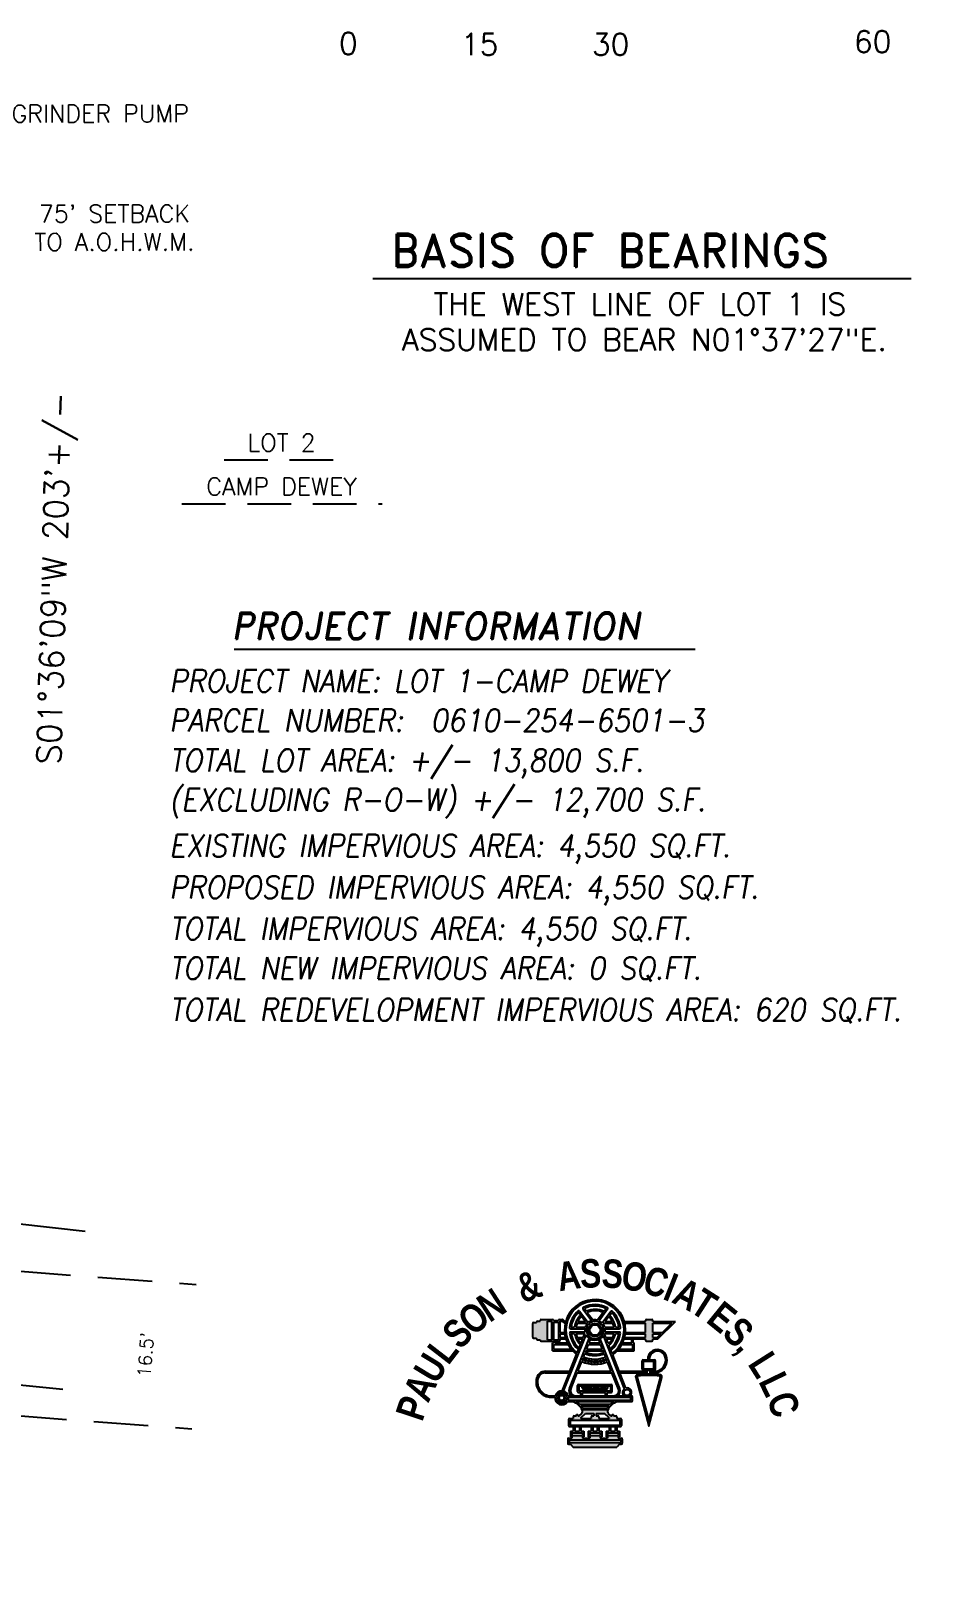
# Model space of a CAD drawing. Extents: x 855789 to 943791, y 436843 to 437263.
# Drawn here: x 855909.3 to 856013.5, y 436943.3 to 437119.6 of the extents above; entities that cross this region are included whole.
import ezdxf
from ezdxf.enums import TextEntityAlignment as Align

# ---------------------------------------------------------------- set-up
doc = ezdxf.new("R2010")
doc.units = 0
doc.header["$MEASUREMENT"] = 0
doc.linetypes.add('DASHED', pattern=[0.75, 0.5, -0.25])
doc.linetypes.add('DASHED2', pattern=[0.375, 0.25, -0.125])
doc.layers.get('0').update_dxf_attribs({"linetype": 'CONTINUOUS'})
for name, color, linetype in [('AJOINERS', 3, 'DASHED2'), ('ANNOTATION', 6, 'CONTINUOUS'), ('boundry', 6, 'CONTINUOUS'), ('EOP', 7, 'CONTINUOUS'), ('Logo', 7, 'CONTINUOUS'), ('SHEET', 3, 'CONTINUOUS'), ('TEXT', 7, 'CONTINUOUS'), ('TITLES', 3, 'CONTINUOUS')]:
    doc.layers.add(name, color=color, linetype=linetype)
doc.styles.add('Arial Bold Narrow', font='arialbd.ttf', dxfattribs={"width": 0.8, "height": 10})
doc.styles.add('ROMAN S', font='romans.shx', dxfattribs={"height": 1.5})
doc.styles.add('ROMAND', font='romand', dxfattribs={"oblique": 10, "height": 8})
doc.styles.add('ROMANS', font='ROMANS.shx', dxfattribs={"height": 2})

# ---------------------------------------------------------------- blocks, each defined once
blk = doc.blocks.new('logo2')
at = {"layer": 'Logo'}
h = blk.add_hatch(color=256, dxfattribs=at)
h.paths.add_polyline_path([(-8.17, -10.49, -2.979543), (7.87, -10.71), (7.26, -9.18, -0.014935), (6.7, -9.59), (13.55, -26.87, 0.474667), (13.27, -30.08), (16.17, -30.08, 0.777145), (14.17, -26.59), (11.36, -19.51), (11.09, -18.83), (8.12, -11.36, 0.051137), (10.26, -9.48, 2.591841), (-8.43, -11.14), (-11.48, -18.83), (-11.75, -19.51), (-15.08, -27.9), (-14.4, -28.01), (-7, -9.37, -0.015074), (-7.55, -8.93)])
h.paths.add_polyline_path([(16.13, -28.59, -1), (13.32, -28.59, -1)], flags=16)
h = blk.add_hatch(color=256, dxfattribs=at)
h.paths.add_polyline_path([(-1.58, 4.36, 0.098482), (-3.13, 3.42), (-7.07, 8.71, 0.438438), (-7.73, 8.78, 0.190242), (-11.64, 1.14, 0.442997), (-11.2, 0.64), (-3.91, 0.64, -0.31355), (-0.76, 3.89, -0.422878), (3.91, 0.64), (11.2, 0.64, 0.442997), (11.64, 1.14, 0.184191), (7.93, 8.6, 0.446524), (7.26, 8.54), (3.34, 3.22, 0.098072), (1.86, 4.25), (5.8, 9.58, 0.453296), (5.65, 10.24, 0.251379), (-5.41, 10.37, 0.461522), (-5.56, 9.71)])
h.paths.add_polyline_path([(-0.89, 4.55), (-3.52, 8.09, -0.216311), (3.77, 7.97), (1.19, 4.48, 0.11363)], flags=16)
h.paths.add_polyline_path([(-3.6, 2.92, 0.098578), (-4.44, 1.32), (-8.72, 1.32, -0.055198), (-8.22, 3.19), (-3.8, 3.19)], flags=16)
h.paths.add_polyline_path([(-4.31, 3.87), (-7.92, 3.87, -0.086905), (-6.14, 6.33)], flags=16)
h.paths.add_polyline_path([(-3.93, 8.64), (-4.86, 9.89, -0.23884), (5.1, 9.77), (4.18, 8.52, 0.224311)], flags=16)
h.paths.add_polyline_path([(3.78, 2.68), (4.16, 3.19), (8.22, 3.19, -0.055198), (8.72, 1.32), (4.44, 1.32, 0.082339)], flags=16)
h.paths.add_polyline_path([(-6.54, 6.88, 0.169329), (-9.4, 1.32), (-10.95, 1.32, -0.178686), (-7.46, 8.11)], flags=16)
h.paths.add_polyline_path([(4.66, 3.87), (6.33, 6.14, -0.079086), (7.92, 3.87)], flags=16)
h.paths.add_polyline_path([(6.74, 6.69), (7.66, 7.93, -0.172501), (10.95, 1.32), (9.4, 1.32, 0.161997)], flags=16)
h = blk.add_hatch(color=256, dxfattribs=at)
h.paths.add_polyline_path([(-25.06, -4.41), (-25.06, -4.64, 0.414214), (-24.61, -5.09), (-18.95, -5.09), (-18.95, -5.9), (-19.53, -5.9), (-19.53, -9.48), (-10.26, -9.48, -0.015985), (-10.85, -8.8), (-18.85, -8.8), (-18.85, -6.58), (-12.32, -6.58, -0.013506), (-12.66, -5.9), (-18.28, -5.9), (-18.28, -5.09), (-16.45, -5.09, 0.414214), (-16, -4.64), (-16, -4.06), (-13.36, -4.06, -0.012538), (-13.55, -3.39), (-16, -3.39), (-16, -1.73), (-13.86, -1.73, -0.012143), (-13.93, -1.05), (-16, -1.05), (-16, 4.13), (-15.17, 4.13, -0.169409), (-14.89, 4.03), (-13.64, 3.03, -0.013268), (-13.46, 3.75), (-14.65, 4.7, 0.169409), (-14.93, 4.8), (-16.22, 4.8, 0.425516), (-16.67, 4.33), (-19.03, 4.33, 0.425516), (-19.48, 4.8), (-24.61, 4.8, 0.414214), (-25.06, 4.35), (-25.06, 4.13), (-26.34, 4.13, 0.414214), (-26.79, 3.68), (-26.79, 3.45), (-28.09, 3.45, 0.414214), (-28.54, 3), (-28.54, -3.29, 0.414214), (-28.09, -3.74), (-26.79, -3.74), (-26.79, -3.96, 0.414214), (-26.34, -4.41)])
h.paths.add_polyline_path([(-21.74, 4.13), (-19.71, 4.13), (-19.71, -4.41), (-21.74, -4.41)], flags=16)
h.paths.add_polyline_path([(-19.03, 3.66), (-16.67, 3.66), (-16.67, -4.41), (-19.03, -4.41)], flags=16)
h = blk.add_hatch(color=256, dxfattribs=at)
h.paths.add_polyline_path([(-4.12, -2.12, 0.576712), (3.89, -2.52), (6.7, -9.59, 0.21378), (11.62, -1.39, 0.449489), (11.17, -0.88), (4.55, -0.88, 0.082971), (4.59, 0.64), (3.91, 0.64, -0.454741), (0.11, -3.96, -0.470894), (-3.91, 0.64), (-4.59, 0.64, 0.082971), (-4.55, -0.88), (-11.17, -0.88, 0.449489), (-11.62, -1.39, 0.205388), (-7, -9.37)])
h.paths.add_polyline_path([(-4.63, -1.56), (-5.35, -3.39), (-8.14, -3.39, -0.054249), (-8.68, -1.56)], flags=16)
h.paths.add_polyline_path([(-5.62, -4.06), (-6.35, -5.9), (-6.55, -5.9, -0.063611), (-7.82, -4.06)], flags=16)
h.paths.add_polyline_path([(-6.68, -6.74), (-7.29, -8.27, -0.178438), (-10.91, -1.56), (-9.36, -1.56, 0.157439)], flags=16)
h.paths.add_polyline_path([(4.3, -1.73, 0.009577), (4.36, -1.56), (8.68, -1.56, -0.054249), (8.14, -3.39), (4.96, -3.39)], flags=16)
h.paths.add_polyline_path([(5.23, -4.06), (7.82, -4.06, -0.063611), (6.55, -5.9), (5.96, -5.9)], flags=16)
h.paths.add_polyline_path([(6.4, -7.01, 0.168067), (9.36, -1.56), (10.91, -1.56, -0.187465), (7, -8.52)], flags=16)
h = blk.add_hatch(color=256, dxfattribs=at)
h.paths.add_polyline_path([(-3.03, 0, 1), (3.03, 0, 1)])
h.paths.add_polyline_path([(2.36, 0, -1), (-2.36, 0, -1)], flags=16)
h = blk.add_hatch(color=256, dxfattribs=at)
h.paths.add_polyline_path([(23.17, -1.05), (13.93, -1.05, -0.012143), (13.86, -1.73), (23.17, -1.73), (23.17, -3.39), (13.55, -3.39, -0.012538), (13.36, -4.06), (16.84, -4.06), (16.84, -5.9), (12.66, -5.9, -0.013506), (12.32, -6.58), (17.32, -6.58), (17.32, -8.8), (10.85, -8.8, -0.015985), (10.26, -9.48), (17.99, -9.48), (17.99, -5.9), (17.52, -5.9), (17.52, -4.06), (23.17, -4.06), (23.17, -4.64, 0.414214), (23.62, -5.09), (26.07, -5.09, 0.414214), (26.52, -4.64), (26.52, -4.06), (28.75, -4.06), (36.88, 3.87), (26.52, 3.87), (26.52, 4.35, 0.414214), (26.07, 4.8), (23.62, 4.8, 0.414214), (23.17, 4.35), (23.17, 3.87), (13.42, 3.87, -0.012488), (13.6, 3.19), (23.17, 3.19)])
h.paths.add_polyline_path([(26.52, 3.19), (35.22, 3.19), (30.87, -1.05), (26.52, -1.05)], flags=16)
h.paths.add_polyline_path([(26.52, -1.73), (30.18, -1.73), (28.47, -3.39), (26.52, -3.39)], flags=16)
h = blk.add_hatch(color=256, dxfattribs=at)
h.paths.add_polyline_path([(-11.72, -26.75, 0.324573), (-10.87, -30.08), (-9, -30.08, -0.529714), (-11.09, -27), (-8.12, -19.51), (7.73, -19.51), (10.7, -27, -0.529714), (8.61, -30.08), (10.48, -30.08, 0.324573), (11.33, -26.75), (2.31, -4.02, -0.036551), (1.7, -4.31), (2.33, -5.9), (-2.72, -5.9), (-2.03, -4.17, -0.036874), (-2.62, -3.82)])
h.paths.add_polyline_path([(-5.13, -12.99), (-5.45, -13.94, -0.007111), (-5.85, -13.78), (-5.48, -12.85, 0.006749)], flags=16)
h.paths.add_polyline_path([(-4.49, -13.23, 0.011983), (-3.86, -13.43), (-4.09, -14.4, -0.012746), (-4.82, -14.17)], flags=16)
h.paths.add_polyline_path([(-5.23, -12.22), (-4.64, -10.74, 0.19864), (4.3, -10.88), (4.89, -12.36, -0.19774)], flags=16)
h.paths.add_polyline_path([(-3.2, -13.6, 0.012027), (-2.54, -13.73), (-2.69, -14.73, -0.012787), (-3.44, -14.57)], flags=16)
h.paths.add_polyline_path([(5.76, -14.55), (7.46, -18.83), (-7.85, -18.83), (-6.09, -14.41, 0.196749)], flags=16)
h.paths.add_polyline_path([(-4.39, -10.11), (-4.14, -9.48), (3.75, -9.48), (4.05, -10.25, -0.199099)], flags=16)
h.paths.add_polyline_path([(-1.88, -13.84, 0.012065), (-1.21, -13.92), (-1.26, -14.92, -0.012822), (-2.02, -14.83)], flags=16)
h.paths.add_polyline_path([(-3.87, -8.8), (-2.99, -6.58), (2.59, -6.58), (3.48, -8.8)], flags=16)
h.paths.add_polyline_path([(-0.53, -13.96, 0.012096), (0.14, -13.97), (0.19, -14.97, -0.012851), (-0.58, -14.96)], flags=16)
h.paths.add_polyline_path([(0.82, -13.94, 0.01212), (1.49, -13.89), (1.63, -14.88, -0.012874), (0.86, -14.94)], flags=16)
h.paths.add_polyline_path([(2.16, -13.8, 0.012137), (2.83, -13.68), (3.06, -14.65, -0.01289), (2.3, -14.79)], flags=16)
h.paths.add_polyline_path([(3.48, -13.53, 0.012147), (4.14, -13.34), (4.46, -14.29, -0.012899), (3.72, -14.5)], flags=16)
h.paths.add_polyline_path([(4.78, -13.13, 0.006929), (5.14, -12.99), (5.51, -13.92, -0.007331), (5.1, -14.07)], flags=16)
h = blk.add_hatch(color=256, dxfattribs=at)
h.paths.add_polyline_path([(27.68, -14.05, 0.414214), (27.23, -13.6), (24.82, -13.6), (24.14, -13.6), (22.04, -13.6, 0.414214), (21.59, -14.05), (21.59, -17.95, 0.414214), (22.04, -18.4), (23.28, -18.4), (23.28, -18.83), (23.28, -19.51), (23.28, -20.15), (23.96, -20.15), (23.96, -18.4), (25.31, -18.4), (25.31, -20.15), (25.98, -20.15), (25.98, -19.51), (25.98, -18.83), (25.98, -18.4), (27.23, -18.4, 0.414214), (27.68, -17.95)])
h.paths.add_polyline_path([(27.01, -17.72), (22.26, -17.72), (22.26, -14.27), (27.01, -14.27)], flags=16)
for points in [[(32.34, -13.38), (32.28, -14.24, -0.334868), (27.9, -18.83), (25.98, -18.83), (25.98, -19.51), (27.95, -19.51, 0.358242), (32.98, -13.88, 1.086141), (24.14, -13.6), (24.82, -13.6, -1.031171)], [(23.28, -19.51), (23.28, -18.83), (11.09, -18.83), (11.36, -19.51)]]:
    blk.add_hatch(color=256, dxfattribs=at).paths.add_polyline_path(points)
h = blk.add_hatch(color=256, dxfattribs=at)
h.paths.add_polyline_path([(-11.48, -18.83), (-22.69, -18.83, 0.392257), (-26.93, -22.76, 0.450557), (-20.19, -30.76), (-18.39, -30.76, 0.782983), (-12.61, -32.77), (-10.2, -32.77, -0.183101), (-5.97, -36.37), (5.97, -36.37, -0.183101), (10.2, -32.77), (16.65, -32.77, 0.414214), (17.1, -32.32), (17.1, -30.53, 0.414214), (16.65, -30.08), (16.17, -30.08), (13.27, -30.08), (-12.25, -30.08, 0.251282), (-14.4, -28.01), (-15.08, -27.9, 0.341039), (-18.26, -30.08), (-20.13, -30.08), (-20.23, -30.08, -0.447816), (-26.27, -22.86), (-26.26, -22.81, -0.368657), (-22.99, -19.52), (-22.47, -19.51), (-11.75, -19.51)])
h.paths.add_polyline_path([(-12.89, -30.29, -1.22549), (-17.72, -30.82, -0.816)], flags=16)
h.paths.add_polyline_path([(-13.45, -31.05, -1), (-17.06, -31.05, -1)], flags=0)
h.paths.add_polyline_path([(-14.12, -31.05, -1), (-16.38, -31.05, -1)], flags=0)
h.paths.add_polyline_path([(-12.11, -30.76), (16.43, -30.76), (16.43, -32.1), (-12.28, -32.1, 0.108018)], flags=16)
h.paths.add_polyline_path([(-8.59, -32.77), (8.59, -32.77, 0.058572), (6.99, -33.95), (-6.99, -33.95, 0.058572)], flags=17)
h.paths.add_polyline_path([(-6.35, -34.63), (6.35, -34.63, 0.038652), (5.58, -35.69), (-5.58, -35.69, 0.038652)], flags=16)
h = blk.add_hatch(color=256, dxfattribs=at)
h.paths.add_polyline_path([(27.63, -20.15), (21.64, -20.15, 0.076599), (19.3, -20.51, 0.401631), (18.63, -21.72), (24.63, -44.04), (30.64, -21.72, 0.401631), (29.97, -20.51, 0.076599)])
h.paths.add_polyline_path([(29.65, -21.12, -0.406856), (29.95, -21.66), (24.63, -41.44), (19.32, -21.66, -0.406856), (19.62, -21.12, -0.072083), (21.64, -20.82), (24.63, -20.82), (27.63, -20.82, -0.072083)], flags=16)
h = blk.add_hatch(color=256, dxfattribs=at)
h.paths.add_polyline_path([(-7.49, -24.91, 0.414214), (-7.94, -25.36), (-7.94, -28.08, 0.414214), (-7.49, -28.53), (-6.47, -28.53), (-6.47, -30.08), (-5.79, -30.08), (-5.79, -28.53), (4.85, -28.53), (4.85, -30.08), (5.52, -30.08), (5.52, -28.53), (7.42, -28.53, 0.414214), (7.87, -28.08), (7.87, -25.36, 0.414214), (7.42, -24.91)])
h.paths.add_polyline_path([(-5.24, -26.26), (-5.24, -25.58), (-1.49, -25.58), (-1.49, -25.81, 0.103244), (-1.39, -26.26)], flags=16)
h.paths.add_polyline_path([(5.4, -26.93, 0.414214), (5.85, -26.48), (5.85, -25.58), (7.2, -25.58), (7.2, -27.86), (-7.26, -27.86), (-7.26, -25.58), (-5.91, -25.58), (-5.91, -26.48, 0.414214), (-5.46, -26.93)], flags=16)
h.paths.add_polyline_path([(-0.81, -25.81), (-0.81, -25.58), (1.89, -25.58), (1.89, -25.81, -0.414214), (1.44, -26.26), (-0.36, -26.26, -0.414214)], flags=16)
h.paths.add_polyline_path([(2.47, -26.26, 0.103244), (2.56, -25.81), (2.56, -25.58), (5.17, -25.58), (5.17, -26.26)], flags=16)
h = blk.add_hatch(color=256, dxfattribs=at)
h.paths.add_polyline_path([(-17.06, -31.05, 1), (-13.45, -31.05, 1)])
h.paths.add_polyline_path([(-14.12, -31.05, -1), (-16.38, -31.05, -1)], flags=16)
h = blk.add_hatch(color=256, dxfattribs=at)
h.paths.add_polyline_path([(-5.97, -36.37, -0.009325), (-5.83, -36.62, -0.330255), (-6.1, -38.21), (-7.21, -39.26), (-7.86, -39.26), (-7.86, -38.59), (-8.54, -38.59), (-8.54, -39.26), (-9.48, -39.26, 0.414214), (-9.93, -39.71), (-9.93, -40.54), (-11.63, -40.54, 0.414214), (-12.08, -40.99), (-12.08, -43.71, 0.414214), (-11.63, -44.16), (-9.93, -44.16), (-9.93, -46.31), (-11.28, -46.31), (-11.28, -48.9), (-10.61, -48.9), (-10.61, -49.5), (-12.05, -49.5, 0.414214), (-12.5, -49.95), (-12.5, -51.72, 0.414214), (-12.05, -52.17), (-11.25, -52.17), (-10.04, -53.53), (10.04, -53.53), (11.25, -52.17), (12.05, -52.17, 0.414214), (12.5, -51.72), (12.5, -49.95, 0.414214), (12.05, -49.5), (10.61, -49.5), (10.61, -48.9), (11.28, -48.9), (11.28, -46.31), (9.93, -46.31), (9.93, -44.16), (11.63, -44.16, 0.414214), (12.08, -43.71), (12.08, -40.99, 0.414214), (11.63, -40.54), (9.93, -40.54), (9.93, -39.71, 0.414214), (9.48, -39.26), (8.54, -39.26), (8.54, -38.59), (7.86, -38.59), (7.86, -39.26), (7.21, -39.26), (6.1, -38.21, -0.330255), (5.83, -36.62, -0.009325), (5.97, -36.37)])
h.paths.add_polyline_path([(-0.56, -38.12), (-0.56, -39.26), (-1.28, -39.26, 0.414214), (-1.73, -39.71), (-1.73, -40.54), (-6.47, -40.54), (-6.47, -40.11), (-4.38, -38.12)], flags=16)
h.paths.add_polyline_path([(0.56, -38.12), (4.38, -38.12), (6.47, -40.11), (6.47, -40.54), (1.73, -40.54), (1.73, -39.71, 0.414214), (1.28, -39.26), (0.56, -39.26)], flags=16)
h.paths.add_polyline_path([(11.41, -41.22), (11.41, -43.48), (-11.41, -43.48), (-11.41, -41.22)], flags=16)
h.paths.add_polyline_path([(1.06, -44.16), (-1.06, -44.16), (-1.06, -46.31), (1.06, -46.31)], flags=17)
h.paths.add_polyline_path([(-1.73, -44.16), (-6.47, -44.16), (-6.47, -46.31), (-5.12, -46.31), (-5.12, -48.9), (-5.79, -48.9), (-5.79, -49.5), (-2.41, -49.5), (-2.41, -48.9), (-3.08, -48.9), (-3.08, -46.31), (-1.73, -46.31)], flags=17)
h.paths.add_polyline_path([(1.73, -44.16), (1.73, -46.31), (3.08, -46.31), (3.08, -48.9), (2.41, -48.9), (2.41, -49.5), (5.79, -49.5), (5.79, -48.9), (5.12, -48.9), (5.12, -46.31), (6.47, -46.31), (6.47, -44.16)], flags=17)
h.paths.add_polyline_path([(-7.14, -44.16), (-9.26, -44.16), (-9.26, -46.31), (-7.14, -46.31)], flags=17)
h.paths.add_polyline_path([(2.41, -46.99), (2.41, -48.23), (-2.41, -48.23), (-2.41, -46.99)], flags=16)
h.paths.add_polyline_path([(7.14, -44.16), (7.14, -46.31), (9.26, -46.31), (9.26, -44.16)], flags=17)
h.paths.add_polyline_path([(-5.79, -46.99), (-5.79, -48.23), (-10.61, -48.23), (-10.61, -46.99)], flags=16)
h.paths.add_polyline_path([(5.79, -46.99), (10.61, -46.99), (10.61, -48.23), (5.79, -48.23)], flags=16)
h.paths.add_polyline_path([(11.82, -50.18), (11.82, -51.5), (-11.82, -51.5), (-11.82, -50.18)], flags=16)
for p, q in [((-7.46, 8.11), (-6.54, 6.88)), ((-7.07, 8.71), (-3.13, 3.42)), ((-5.56, 9.71), (-1.58, 4.36)), ((-4.86, 9.89), (-3.93, 8.64)), ((-3.52, 8.09), (-0.89, 4.55)), ((3.77, 7.97), (1.19, 4.48)), ((5.8, 9.58), (1.86, 4.25)), ((7.26, 8.54), (3.34, 3.22)), ((5.1, 9.77), (4.18, 8.52)), ((7.66, 7.93), (6.74, 6.69)), ((-28.54, -3.29), (-28.54, 3)), ((-28.09, 3.45), (-26.79, 3.45)), ((-26.79, 3.45), (-26.79, 3.68)), ((-26.34, 4.13), (-25.06, 4.13)), ((-25.06, 4.13), (-25.06, 4.35)), ((-24.61, 4.8), (-19.48, 4.8)), ((-21.74, 4.13), (-19.71, 4.13)), ((-21.74, -4.41), (-21.74, 4.13)), ((-19.71, -4.41), (-19.71, 4.13)), ((-19.03, 4.33), (-19.03, 4.35)), ((-19.03, 4.33), (-16.67, 4.33)), ((-19.03, 3.66), (-16.67, 3.66)), ((-19.03, 3.66), (-19.03, -4.41)), ((-16.67, 4.33), (-16.67, 4.35)), ((-16.67, 3.66), (-16.67, -4.41)), ((-16.22, 4.8), (-14.93, 4.8)), ((-16, 4.13), (-15.17, 4.13)), ((-16, -1.05), (-16, 4.13)), ((-13.64, 3.03), (-14.89, 4.03)), ((-13.46, 3.75), (-14.65, 4.7)), ((-11.2, 0.64), (-3.91, 0.64)), ((-10.95, 1.32), (-9.4, 1.32)), ((-8.72, 1.32), (-4.44, 1.32)), ((-8.22, 3.19), (-3.8, 3.19)), ((-7.92, 3.87), (-4.31, 3.87)), ((-6.14, 6.33), (-4.31, 3.87)), ((-3.8, 3.19), (-3.6, 2.92)), ((4.16, 3.19), (3.78, 2.68)), ((3.91, 0.64), (11.2, 0.64)), ((4.16, 3.19), (8.22, 3.19)), ((4.44, 1.32), (8.72, 1.32)), ((6.33, 6.14), (4.66, 3.87)), ((4.66, 3.87), (7.92, 3.87)), ((9.4, 1.32), (10.95, 1.32)), ((13.42, 3.87), (23.17, 3.87)), ((13.6, 3.19), (23.17, 3.19)), ((23.17, 3.87), (23.17, 4.35)), ((23.17, -1.05), (23.17, 3.19)), ((23.62, 4.8), (26.07, 4.8)), ((26.52, 3.87), (26.52, 4.35)), ((26.52, 3.87), (36.88, 3.87)), ((26.52, 3.19), (35.22, 3.19)), ((26.52, -1.05), (26.52, 3.19)), ((28.75, -4.06), (36.88, 3.87)), ((30.87, -1.05), (35.22, 3.19)), ((-28.09, -3.74), (-26.79, -3.74)), ((-26.79, -3.96), (-26.79, -3.74)), ((-26.34, -4.41), (-25.06, -4.41)), ((-25.06, -4.64), (-25.06, -4.41)), ((-24.61, -5.09), (-18.95, -5.09)), ((-21.74, -4.41), (-19.71, -4.41)), ((-19.53, -5.9), (-18.95, -5.9)), ((-19.53, -9.48), (-19.53, -5.9)), ((-19.03, -4.41), (-16.67, -4.41)), ((-18.95, -5.9), (-18.95, -5.09)), ((-18.85, -6.58), (-12.32, -6.58)), ((-18.85, -8.8), (-18.85, -6.58)), ((-18.28, -5.9), (-18.28, -5.09)), ((-18.28, -5.09), (-16.45, -5.09)), ((-18.28, -5.9), (-12.66, -5.9)), ((-16, -1.05), (-13.93, -1.05)), ((-16, -1.73), (-13.86, -1.73)), ((-16, -3.39), (-16, -1.73)), ((-16, -3.39), (-13.55, -3.39)), ((-16, -4.06), (-13.36, -4.06)), ((-16, -4.64), (-16, -4.06)), ((-14.4, -28.01), (-4.12, -2.12)), ((-11.72, -26.75), (-2.62, -3.82)), ((-11.17, -0.88), (-4.55, -0.88)), ((-10.91, -1.56), (-9.36, -1.56)), ((-8.68, -1.56), (-4.63, -1.56)), ((-8.14, -3.39), (-5.35, -3.39)), ((-7.82, -4.06), (-5.62, -4.06)), ((-7.29, -8.27), (-6.68, -6.74)), ((-6.55, -5.9), (-6.35, -5.9)), ((-6.35, -5.9), (-5.62, -4.06)), ((-5.35, -3.39), (-4.63, -1.56)), ((-3.87, -8.8), (-2.99, -6.58)), ((-2.99, -6.58), (2.59, -6.58)), ((-2.72, -5.9), (-2.03, -4.17)), ((-2.72, -5.9), (2.33, -5.9)), ((2.33, -5.9), (1.7, -4.31)), ((11.33, -26.75), (2.31, -4.02)), ((3.48, -8.8), (2.59, -6.58)), ((13.55, -26.87), (3.89, -2.52)), ((4.96, -3.39), (4.3, -1.73)), ((4.36, -1.56), (8.68, -1.56)), ((4.55, -0.88), (11.17, -0.88)), ((4.96, -3.39), (8.14, -3.39)), ((5.23, -4.06), (7.82, -4.06)), ((5.96, -5.9), (5.23, -4.06)), ((5.96, -5.9), (6.55, -5.9)), ((7, -8.52), (6.4, -7.01)), ((9.36, -1.56), (10.91, -1.56)), ((12.32, -6.58), (17.32, -6.58)), ((12.66, -5.9), (16.84, -5.9)), ((13.36, -4.06), (16.84, -4.06)), ((13.55, -3.39), (23.17, -3.39)), ((13.86, -1.73), (23.17, -1.73)), ((13.93, -1.05), (23.17, -1.05)), ((16.84, -5.9), (16.84, -4.06)), ((17.32, -8.8), (17.32, -6.58)), ((17.52, -5.9), (17.52, -4.06)), ((17.52, -4.06), (23.17, -4.06)), ((17.52, -5.9), (17.99, -5.9)), ((17.99, -9.48), (17.99, -5.9)), ((23.17, -3.39), (23.17, -1.73)), ((23.17, -4.64), (23.17, -4.06)), ((23.62, -5.09), (26.07, -5.09)), ((26.52, -1.05), (30.87, -1.05)), ((26.52, -1.73), (30.18, -1.73)), ((26.52, -3.39), (26.52, -1.73)), ((26.52, -3.39), (28.47, -3.39)), ((26.52, -4.64), (26.52, -4.06)), ((26.52, -4.06), (28.75, -4.06)), ((28.47, -3.39), (30.18, -1.73)), ((-19.53, -9.48), (-10.26, -9.48)), ((-18.85, -8.8), (-10.85, -8.8)), ((-11.48, -18.83), (-8.43, -11.14)), ((-8.17, -10.49), (-7.55, -8.93)), ((-5.85, -13.78), (-5.48, -12.85)), ((-5.13, -12.99), (-5.45, -13.94)), ((-5.23, -12.22), (-4.64, -10.74)), ((-4.49, -13.23), (-4.82, -14.17)), ((-4.39, -10.11), (-4.14, -9.48)), ((-4.14, -9.48), (3.75, -9.48)), ((-3.86, -13.43), (-4.09, -14.4)), ((-3.87, -8.8), (3.48, -8.8)), ((-3.2, -13.6), (-3.44, -14.57)), ((-2.54, -13.73), (-2.69, -14.73)), ((-1.88, -13.84), (-2.02, -14.83)), ((-1.21, -13.92), (-1.26, -14.92)), ((-0.53, -13.96), (-0.58, -14.96)), ((0.14, -13.97), (0.19, -14.97)), ((0.82, -13.94), (0.86, -14.94)), ((1.49, -13.89), (1.63, -14.88)), ((2.16, -13.8), (2.3, -14.79)), ((2.83, -13.68), (3.06, -14.65)), ((3.48, -13.53), (3.72, -14.5)), ((4.05, -10.25), (3.75, -9.48)), ((4.14, -13.34), (4.46, -14.29)), ((4.89, -12.36), (4.3, -10.88)), ((4.78, -13.13), (5.1, -14.07)), ((5.51, -13.92), (5.14, -12.99)), ((7.87, -10.71), (7.26, -9.18)), ((11.09, -18.83), (8.12, -11.36)), ((10.26, -9.48), (17.99, -9.48)), ((10.85, -8.8), (17.32, -8.8)), ((21.59, -17.95), (21.59, -14.05)), ((22.04, -13.6), (24.14, -13.6)), ((24.14, -13.6), (24.82, -13.6)), ((24.82, -13.6), (27.23, -13.6)), ((27.68, -17.95), (27.68, -14.05)), ((32.34, -13.38), (32.28, -14.24)), ((-22.99, -19.52), (-22.47, -19.51)), ((-22.69, -18.83), (-11.48, -18.83)), ((-22.47, -19.51), (-11.75, -19.51)), ((-15.08, -27.9), (-11.75, -19.51)), ((-11.75, -19.51), (-11.48, -18.83)), ((-11.09, -27), (-8.12, -19.51)), ((-8.12, -19.51), (7.73, -19.51)), ((-7.85, -18.83), (-6.09, -14.41)), ((-7.85, -18.83), (7.46, -18.83)), ((7.46, -18.83), (5.76, -14.55)), ((10.7, -27), (7.73, -19.51)), ((11.09, -18.83), (23.28, -18.83)), ((11.09, -18.83), (11.36, -19.51)), ((11.36, -19.51), (23.28, -19.51)), ((14.17, -26.59), (11.36, -19.51)), ((22.04, -18.4), (23.28, -18.4)), ((22.26, -14.27), (27.01, -14.27)), ((22.26, -17.72), (22.26, -14.27)), ((22.26, -17.72), (27.01, -17.72)), ((23.28, -18.83), (23.28, -18.4)), ((23.28, -18.83), (23.28, -19.51)), ((23.28, -20.15), (23.28, -19.51)), ((23.96, -20.15), (23.96, -18.4)), ((23.96, -18.4), (25.31, -18.4)), ((25.31, -20.15), (25.31, -18.4)), ((25.98, -18.4), (27.23, -18.4)), ((25.98, -18.83), (25.98, -18.4)), ((25.98, -18.83), (27.9, -18.83)), ((25.98, -18.83), (25.98, -19.51)), ((25.98, -20.15), (25.98, -19.51)), ((25.98, -19.51), (27.95, -19.51)), ((27.01, -17.72), (27.01, -14.27)), ((-26.27, -22.86), (-26.26, -22.81)), ((-15.08, -27.9), (-14.4, -28.01)), ((-7.94, -28.08), (-7.94, -25.36)), ((-7.49, -24.91), (7.42, -24.91)), ((-7.26, -25.58), (-5.91, -25.58)), ((-7.26, -27.86), (-7.26, -25.58)), ((-7.26, -25.58), (-5.91, -25.58)), ((-7.26, -27.86), (7.2, -27.86)), ((-5.91, -26.48), (-5.91, -25.58)), ((-5.46, -26.93), (5.4, -26.93)), ((-5.24, -26.26), (-5.24, -25.58)), ((-5.24, -25.58), (-1.49, -25.58)), ((-5.24, -26.26), (-1.39, -26.26)), ((-1.49, -25.58), (-1.49, -25.81)), ((-0.81, -25.58), (-0.81, -25.81)), ((-0.81, -25.58), (1.89, -25.58)), ((-0.81, -25.58), (1.89, -25.58)), ((-0.36, -26.26), (1.44, -26.26)), ((1.89, -25.58), (1.89, -25.81)), ((2.47, -26.26), (5.17, -26.26)), ((2.56, -25.58), (2.56, -25.81)), ((2.56, -25.58), (5.17, -25.58)), ((5.17, -26.26), (5.17, -25.58)), ((5.85, -26.48), (5.85, -25.58)), ((5.85, -25.58), (7.2, -25.58)), ((5.85, -25.58), (7.2, -25.58)), ((7.2, -27.86), (7.2, -25.58)), ((7.87, -28.08), (7.87, -25.36)), ((-20.23, -30.08), (-20.13, -30.08)), ((-20.19, -30.76), (-18.39, -30.76)), ((-20.13, -30.08), (-18.26, -30.08)), ((-12.61, -32.77), (-10.2, -32.77)), ((-12.28, -32.1), (16.43, -32.1)), ((-12.25, -30.08), (13.27, -30.08)), ((-12.11, -30.76), (16.43, -30.76)), ((-8.59, -32.77), (8.59, -32.77)), ((-7.49, -28.53), (-6.47, -28.53)), ((-6.99, -33.95), (6.99, -33.95)), ((-6.47, -30.08), (-6.47, -28.53)), ((-6.35, -34.63), (6.35, -34.63)), ((-5.79, -30.08), (-5.79, -28.53)), ((-5.79, -28.53), (4.85, -28.53)), ((4.85, -30.08), (4.85, -28.53)), ((5.52, -30.08), (5.52, -28.53)), ((5.52, -28.53), (7.42, -28.53)), ((10.2, -32.77), (16.65, -32.77)), ((13.27, -30.08), (16.17, -30.08)), ((16.17, -30.08), (16.65, -30.08)), ((16.43, -32.1), (16.43, -30.76)), ((17.1, -32.32), (17.1, -30.53)), ((-12.08, -40.99), (-12.08, -43.71)), ((-11.63, -40.54), (-9.93, -40.54)), ((-11.41, -41.22), (11.41, -41.22)), ((-11.41, -41.22), (-11.41, -43.48)), ((-9.93, -39.71), (-9.93, -40.54)), ((-9.48, -39.26), (-8.54, -39.26)), ((-8.54, -39.26), (-8.54, -38.59)), ((-8.54, -38.59), (-7.86, -38.59)), ((-7.86, -39.26), (-7.86, -38.59)), ((-7.86, -39.26), (-7.21, -39.26)), ((-7.21, -39.26), (-6.1, -38.21)), ((-6.47, -40.11), (-4.38, -38.12)), ((-6.47, -40.11), (-6.47, -40.54)), ((-6.47, -40.54), (-1.73, -40.54)), ((-5.97, -36.37), (5.97, -36.37)), ((-5.58, -35.69), (5.58, -35.69)), ((-4.38, -38.12), (-0.56, -38.12)), ((-1.73, -39.71), (-1.73, -40.54)), ((-1.28, -39.26), (-0.56, -39.26)), ((-0.56, -38.12), (-0.56, -39.26)), ((0.56, -38.12), (0.56, -39.26)), ((0.56, -38.12), (4.38, -38.12)), ((0.56, -39.26), (1.28, -39.26)), ((1.73, -39.71), (1.73, -40.54)), ((1.73, -40.54), (6.47, -40.54)), ((6.47, -40.11), (4.38, -38.12)), ((7.21, -39.26), (6.1, -38.21)), ((6.47, -40.11), (6.47, -40.54)), ((7.21, -39.26), (7.86, -39.26)), ((7.86, -39.26), (7.86, -38.59)), ((7.86, -38.59), (8.54, -38.59)), ((8.54, -39.26), (8.54, -38.59)), ((8.54, -39.26), (9.48, -39.26)), ((9.93, -39.71), (9.93, -40.54)), ((9.93, -40.54), (11.63, -40.54)), ((11.41, -41.22), (11.41, -43.48)), ((12.08, -40.99), (12.08, -43.71)), ((-11.63, -44.16), (-9.93, -44.16)), ((-11.41, -43.48), (11.41, -43.48)), ((-11.28, -46.31), (-11.28, -48.9)), ((-11.28, -46.31), (-9.93, -46.31)), ((-11.28, -48.9), (-10.61, -48.9)), ((-10.61, -46.99), (-10.61, -48.23)), ((-10.61, -46.99), (-5.79, -46.99)), ((-10.61, -48.23), (-5.79, -48.23)), ((-10.61, -48.9), (-10.61, -49.5)), ((-9.93, -44.16), (-9.93, -46.31)), ((-9.26, -44.16), (-9.26, -46.31)), ((-9.26, -44.16), (-7.14, -44.16)), ((-9.26, -46.31), (-7.14, -46.31)), ((-7.14, -44.16), (-7.14, -46.31)), ((-6.47, -44.16), (-6.47, -46.31)), ((-6.47, -44.16), (-1.73, -44.16)), ((-6.47, -46.31), (-5.12, -46.31)), ((-5.79, -46.99), (-5.79, -48.23)), ((-5.79, -48.9), (-5.79, -49.5)), ((-5.79, -48.9), (-5.12, -48.9)), ((-5.12, -46.31), (-5.12, -48.9)), ((-3.08, -46.31), (-1.73, -46.31)), ((-3.08, -46.31), (-3.08, -48.9)), ((-3.08, -48.9), (-2.41, -48.9)), ((-2.41, -46.99), (2.41, -46.99)), ((-2.41, -46.99), (-2.41, -48.23)), ((-2.41, -48.23), (2.41, -48.23)), ((-2.41, -48.9), (-2.41, -49.5)), ((-1.73, -44.16), (-1.73, -46.31)), ((-1.06, -44.16), (1.06, -44.16)), ((-1.06, -44.16), (-1.06, -46.31)), ((-1.06, -44.16), (1.06, -44.16)), ((-1.06, -46.31), (1.06, -46.31)), ((1.06, -44.16), (1.06, -46.31)), ((1.73, -44.16), (1.73, -46.31)), ((1.73, -44.16), (6.47, -44.16)), ((1.73, -46.31), (3.08, -46.31)), ((2.41, -46.99), (2.41, -48.23)), ((2.41, -48.9), (3.08, -48.9)), ((2.41, -48.9), (2.41, -49.5)), ((3.08, -46.31), (3.08, -48.9)), ((5.12, -46.31), (5.12, -48.9)), ((5.12, -46.31), (6.47, -46.31)), ((5.12, -48.9), (5.79, -48.9)), ((5.79, -46.99), (5.79, -48.23)), ((5.79, -46.99), (10.61, -46.99)), ((5.79, -48.23), (10.61, -48.23)), ((5.79, -48.9), (5.79, -49.5)), ((6.47, -44.16), (6.47, -46.31)), ((7.14, -44.16), (7.14, -46.31)), ((7.14, -44.16), (9.26, -44.16)), ((7.14, -44.16), (9.26, -44.16)), ((7.14, -46.31), (9.26, -46.31)), ((9.26, -44.16), (9.26, -46.31)), ((9.93, -44.16), (9.93, -46.31)), ((9.93, -44.16), (11.63, -44.16)), ((9.93, -46.31), (11.28, -46.31)), ((10.61, -46.99), (10.61, -48.23)), ((10.61, -48.9), (10.61, -49.5)), ((10.61, -48.9), (11.28, -48.9)), ((11.28, -46.31), (11.28, -48.9)), ((-12.5, -49.95), (-12.5, -51.72)), ((-12.05, -49.5), (-10.61, -49.5)), ((-12.05, -52.17), (-11.25, -52.17)), ((-11.82, -50.18), (11.82, -50.18)), ((-11.82, -50.18), (-11.82, -51.5)), ((-11.82, -51.5), (11.82, -51.5)), ((-11.25, -52.17), (-10.04, -53.53)), ((-10.04, -53.53), (10.04, -53.53)), ((-5.79, -49.5), (-2.41, -49.5)), ((2.41, -49.5), (5.79, -49.5)), ((11.25, -52.17), (10.04, -53.53)), ((10.61, -49.5), (12.05, -49.5)), ((11.25, -52.17), (12.05, -52.17)), ((11.82, -50.18), (11.82, -51.5)), ((12.5, -49.95), (12.5, -51.72))]:
    blk.add_line(p, q, dxfattribs=at)
for points in [[(27.63, -20.15), (21.64, -20.15, 0.076599), (19.3, -20.51, 0.401631), (18.63, -21.72), (24.63, -44.04), (30.64, -21.72, 0.401631), (29.97, -20.51, 0.076599)], [(19.32, -21.66), (24.63, -41.44), (29.95, -21.66, 0.406856), (29.65, -21.12, 0.072083), (27.63, -20.82), (24.63, -20.82), (21.64, -20.82, 0.072083), (19.62, -21.12, 0.406856)]]:
    blk.add_lwpolyline(points, format="xyb", close=True, dxfattribs=at)
for centre, radius in [((0, 0), 3.03), ((0, 0), 2.36), ((14.72, -28.59), 1.41), ((-15.25, -31.05), 1.8), ((-15.25, -31.05), 1.13)]:
    blk.add_circle(centre, radius, dxfattribs=at)
for centre, radius, start, end in [((0, 0), 13.97, 317.27729, 232.88561), ((0, 0), 13.29, 306.29029, 232.07877), ((0, 0), 11.7, 131.34197, 174.4273), ((0, 0), 11.02, 132.61265, 173.13674), ((-7.43, 8.45), 0.45, 36.64407, 131.34197), ((-5.2, 9.97), 0.45, 117.54662, 216.64407), ((0, 0), 11.7, 61.10434, 117.54662), ((0, 0), 11.02, 62.44085, 116.17232), ((0, 0), 9.49, 63.88736, 114.45867), ((0, 0), 8.82, 64.68718, 113.50981), ((5.44, 9.85), 0.45, 323.56593, 61.10434), ((7.63, 8.27), 0.45, 47.31833, 143.56593), ((0, 0), 11.02, 6.86326, 46.0122), ((0, 0), 11.7, 5.5727, 47.31833), ((-28.09, 3), 0.45, 90, 180), ((-26.34, 3.68), 0.45, 90, 180), ((-24.61, 4.35), 0.45, 90, 180), ((-19.48, 4.35), 0.45, 0, 90), ((-16.22, 4.35), 0.45, 90, 180), ((-15.17, 3.68), 0.45, 51.53947, 90), ((-14.93, 4.35), 0.45, 51.53947, 90), ((-11.2, 1.09), 0.45, 174.4273, 270), ((0, 0), 9.49, 133.58006, 172.02267), ((0, 0), 8.82, 158.76988, 171.40755), ((0, 0), 8.82, 134.11394, 153.98122), ((0, 0), 4.63, 172.03218, 191.00418), ((0, 0), 4.63, 140.96517, 163.48488), ((0, 0), 3.96, 101.02726, 271.52445), ((0, 0), 4.63, 109.98363, 132.48141), ((0, 0), 4.63, 75.09651, 101.02726), ((0, 0), 3.96, 271.52445, 101.02726), ((0, 0), 4.63, 43.94917, 66.35406), ((0, 0), 4.63, 16.51512, 35.34339), ((0, 0), 4.63, 348.99582, 7.96782), ((0, 0), 8.82, 26.01878, 44.1063), ((0, 0), 9.49, 7.97733, 44.78448), ((0, 0), 8.82, 8.59245, 21.23012), ((11.2, 1.09), 0.45, 270, 5.5727), ((23.62, 4.35), 0.45, 90, 180), ((26.07, 4.35), 0.45, 0, 90), ((-28.09, -3.29), 0.45, 180, 270), ((-26.34, -3.96), 0.45, 180, 270), ((-24.61, -4.64), 0.45, 180, 270), ((-16.45, -4.64), 0.45, 270, 0), ((-11.17, -1.33), 0.45, 90, 186.81361), ((0, 0), 11.7, 186.81361, 233.2394), ((0, 0), 11.02, 188.13296, 228.60206), ((0, 0), 9.49, 189.45638, 225.24486), ((0, 0), 8.82, 190.18772, 202.60843), ((0, 0), 8.82, 207.45051, 222.00943), ((0, 0), 4.63, 207.18095, 327.07116), ((0, 0), 4.63, 338.13951, 340.33428), ((0, 0), 9.49, 312.38212, 350.54362), ((0, 0), 8.82, 317.99057, 332.54949), ((0, 0), 11.7, 304.91821, 353.18639), ((0, 0), 11.02, 309.39616, 351.86704), ((0, 0), 8.82, 337.39157, 349.81228), ((11.17, -1.33), 0.45, 353.18639, 90), ((23.62, -4.64), 0.45, 180, 270), ((26.07, -4.64), 0.45, 270, 0), ((0, 0), 14.97, 247.0126, 248.64221), ((0, 0), 13.97, 246.91635, 248.46314), ((0, 0), 13.29, 246.8432, 291.58477), ((0, 0), 11.7, 246.63689, 291.5768), ((0, 0), 13.97, 251.23283, 253.97894), ((0, 0), 11.02, 246.53155, 291.57274), ((0, 0), 13.97, 256.74847, 259.50471), ((0, 0), 13.97, 262.27409, 265.03901), ((0, 0), 13.97, 267.80826, 270.58033), ((0, 0), 13.97, 273.34948, 276.12712), ((0, 0), 13.97, 278.89619, 281.67775), ((0, 0), 13.97, 284.44676, 287.23058), ((0, 0), 13.97, 289.99957, 291.5876), ((0, 0), 14.97, 289.91124, 291.59131), ((0, 0), 13.97, 305.56784, 317.27729), ((22.04, -14.05), 0.45, 90, 180), ((28.57, -13.37), 4.44, 353.47879, 182.93687), ((28.57, -13.37), 3.76, 359.94766, 183.46446), ((27.23, -14.05), 0.45, 0, 90), ((27.04, -13.63), 5.95, 278.79634, 357.63491), ((-22.69, -23.08), 4.25, 90, 175.67177), ((-22.69, -23.08), 3.58, 94.72475, 175.67177), ((0, 0), 15.64, 247.07061, 291.59356), ((0, 0), 14.97, 251.22675, 254.14773), ((0, 0), 14.97, 256.73214, 259.66256), ((0, 0), 14.97, 262.24685, 265.18535), ((0, 0), 14.97, 267.76953, 270.7147), ((0, 0), 14.97, 273.2988, 276.24915), ((0, 0), 14.97, 278.83318, 281.78719), ((0, 0), 14.97, 284.37117, 287.32728), ((22.04, -17.95), 0.45, 180, 270), ((27.23, -17.95), 0.45, 270, 0), ((27.04, -13.63), 5.27, 279.34387, 353.40007), ((-20.03, -23.78), 6.98, 171.62691, 268.64398), ((-20.03, -23.78), 6.31, 171.62691, 268.12123), ((-15.25, -31.05), 3.15, 86.83292, 162.15836), ((-15.25, -31.05), 3.15, 17.84164, 74.26315), ((-9, -27.83), 2.92, 158.35676, 230.28486), ((-9, -27.83), 2.25, 158.35676, 270), ((-7.49, -25.36), 0.45, 90, 180), ((-7.49, -28.08), 0.45, 180, 270), ((-5.46, -26.48), 0.45, 180, 270), ((-0.36, -25.81), 1.12, 180, 203.57818), ((-0.36, -25.81), 0.45, 180, 270), ((1.44, -25.81), 0.45, 270, 0), ((1.44, -25.81), 1.12, 336.42182, 0), ((5.4, -26.48), 0.45, 270, 0), ((7.42, -25.36), 0.45, 0, 90), ((7.42, -28.08), 0.45, 270, 0), ((8.61, -27.83), 2.25, 270, 21.64324), ((8.61, -27.83), 2.92, 309.71514, 21.64324), ((14.72, -28.59), 2.08, 124.26879, 225.83739), ((14.72, -28.59), 2.08, 314.16261, 105.57222), ((-15.25, -31.05), 3.15, 174.69943, 326.94086), ((-15.25, -31.05), 2.48, 174.69943, 17.84164), ((-15.25, -31.05), 2.48, 17.84164, 174.69943), ((-15.25, -31.05), 3.15, 340.64029, 5.30057), ((-12.83, -40.15), 7.83, 26.7393, 70.38018), ((-12.83, -40.15), 8.51, 46.72904, 60.13734), ((-12.83, -40.15), 8.51, 31.59683, 40.45079), ((12.83, -40.15), 8.51, 139.54921, 148.40317), ((12.83, -40.15), 7.83, 109.61982, 153.2607), ((12.83, -40.15), 8.51, 119.86266, 133.27096), ((16.65, -30.53), 0.45, 0, 90), ((16.65, -32.32), 0.45, 270, 0), ((-11.63, -40.99), 0.45, 90, 180), ((-9.48, -39.71), 0.45, 90, 180), ((-7.04, -37.23), 1.35, 313.63509, 26.7393), ((-1.28, -39.71), 0.45, 90, 180), ((1.28, -39.71), 0.45, 0, 90), ((7.04, -37.23), 1.35, 153.2607, 226.36491), ((9.48, -39.71), 0.45, 0, 90), ((11.63, -40.99), 0.45, 0, 90), ((-11.63, -43.71), 0.45, 180, 270), ((11.63, -43.71), 0.45, 270, 0), ((-12.05, -49.95), 0.45, 90, 180), ((-12.05, -51.72), 0.45, 180, 270), ((12.05, -49.95), 0.45, 0, 90), ((12.05, -51.72), 0.45, 270, 0)]:
    blk.add_arc(centre, radius, start, end, dxfattribs=at)
blk.add_text('DRAWN BY: JIM SIMPSON, 11-16-2006', height=0.0187, dxfattribs=at).set_placement((5.98, -5.89))
at = {"layer": 'Logo', "char_height": 13.05, "width": 351315.5957, "attachment_point": 4, "style": 'Arial Bold Narrow'}
for s, insert in [('LAND SURVEYING', (-64.95, -65.69)), ('DEFOREST, WI', (-52.45, -85.05)), ('608-846-2523', (-45.67, -101.82))]:
    blk.add_mtext(s, dxfattribs=dict(at, insert=insert))
at = {"layer": 'TEXT', "style": 'Arial Bold Narrow', "width": 0.8}
for s, rotation, p in [('A', 8.75547, (-12.11, 24.99)), ('S', 2.30471, (-2.04, 25.96)), ('S', 355.85395, (8.08, 25.8)), ('O', 349.40318, (18.11, 24.5)), ('C', 342.95242, (27.94, 22.08)), ('&', 20.83278, (-30.41, 20.15)), ('I', 338.31426, (34.81, 19.67)), ('A', 333.15497, (42.19, 16.34)), ('N', 33.00647, (-47.41, 11.52)), ('T', 327.4022, (50.02, 11.87)), ('O', 39.45724, (-55.58, 5.54)), ('E', 320.95144, (58.23, 5.94)), ('S', 45.908, (-63.01, -1.32)), ('S', 314.50067, (65.72, -0.86)), ('L', 52.35876, (-69.64, -8.97)), ('U', 58.80953, (-75.36, -17.32)), (',', 310.28237, (70.18, -5.75)), ('L', 302.3223, (77.57, -15.81)), ('L', 295.87153, (82.49, -24.66)), ('A', 65.26029, (-80.1, -26.26)), ('P', 71.71105, (-83.81, -35.68)), ('C', 289.42077, (86.39, -33.99))]:
    blk.add_text(s, height=13.05, rotation=rotation, dxfattribs=at).set_placement(p, align=Align.MIDDLE_CENTER)

msp = doc.modelspace()

# ---------------------------------------------------------------- linework, layer by layer
at = {"layer": 'AJOINERS', "ltscale": 25}
for p, q in [((855898.28, 436978.36), (855928.22, 436976.1)), ((855897.82, 436961.85), (855927.73, 436959.59))]:
    msp.add_line(p, q, dxfattribs=at)
at = {"layer": 'boundry', "color": 0, "linetype": 'DASHED', "ltscale": 10}
for p, q in [((855931.43, 437070.47, 693.27), (855944.57, 437070.47, 693.27)), ((855926.6, 437065.44, 693.27), (855949.51, 437065.44, 693.27))]:
    msp.add_line(p, q, dxfattribs=at)
at = {"layer": 'EOP', "color": 1}
for points in [[(855876.82, 436990.9), (855876.16, 436990.92), (855872.94, 436990.22), (855872.95, 436983.43), (855874.53, 436982.91), (855884.7, 436983.95), (855899.83, 436983.98), (855915.53, 436982.21)], [(855912.97, 436964.08), (855899.92, 436965.4), (855890.05, 436965.58), (855881.67, 436964.49), (855872.04, 436960.65), (855862.92, 436953.92)]]:
    msp.add_lwpolyline(points, dxfattribs=at)
at = {"layer": 'SHEET', "color": 3}
msp.add_line((855932.59, 437048.81), (855985.37, 437048.81), dxfattribs=at)
at = {"layer": 'TITLES', "color": 3}
msp.add_line((855948.45, 437091.25, 693.27), (856010.08, 437091.25, 693.27), dxfattribs=at)

# ---------------------------------------------------------------- block references
at = {"xscale": 0.2500000000291038, "yscale": 0.2499999999854481, "zscale": 0.25}
msp.add_blockref('logo2', (855973.89, 436970.89, 693.27), dxfattribs=at)

# ---------------------------------------------------------------- texts
at = {"color": 1, "style": 'ROMAN S'}
for s, p in [('LOT 2', (855938.01, 437071.45, 693.27)), ('CAMP DEWEY', (855938.01, 437066.43, 693.27))]:
    msp.add_text(s, height=2, dxfattribs=at).set_placement(p, align=Align.CENTER)
at = {"layer": 'ANNOTATION', "color": 2, "style": 'ROMANS'}
for s, p in [('GRINDER PUMP', (855917.26, 437110.11, 693.27)), ("75' SETBACK", (855918.88, 437098.66, 693.27)), ('TO A.O.H.W.M.', (855918.88, 437095.42, 693.27))]:
    msp.add_text(s, height=2, rotation=0.0907, dxfattribs=at).set_placement(p, align=Align.MIDDLE_CENTER)
at = {"layer": 'ANNOTATION', "color": 4, "style": 'ROMANS'}
msp.add_text('S01%%d36\'09"W 203\'+/-', height=2.75, rotation=88.3975, dxfattribs=at).set_placement((855911.95, 437056.94), align=Align.MIDDLE_CENTER)
at = {"layer": 'ANNOTATION', "color": 1, "style": 'ROMANS'}
msp.add_text("16.5'", height=1.5, rotation=85.777, dxfattribs=at).set_placement((855922.45, 436968.06, 693.27), align=Align.MIDDLE_CENTER)
at = {"layer": 'SHEET', "color": 4, "style": 'ROMAND', "oblique": 10}
msp.add_text('PROJECT INFORMATION', height=3.06, dxfattribs=at).set_placement((855932.24, 437049.95))
at = {"layer": 'TEXT', "color": 3, "style": 'ROMANS', "oblique": 10, "width": 0.9}
for s, p in [('PROJECT NAME: LOT 1-CAMP DEWEY', (855925.18, 437043.15)), ('PARCEL NUMBER:  0610-254-6501-3', (855925.18, 437038.63)), ('TOTAL LOT AREA: +/- 13,800 S.F.', (855925.18, 437034.06)), ('(EXCLUDING R-O-W) +/- 12,700 S.F.', (855925.18, 437029.55)), ('EXISTING IMPERVIOUS AREA: 4,550 SQ.FT.', (855925.18, 437024.29)), ('PROPOSED IMPERVIOUS AREA: 4,550 SQ.FT.', (855925.18, 437019.53)), ('TOTAL IMPERVIOUS AREA: 4,550 SQ.FT.', (855925.18, 437014.8)), ('TOTAL NEW IMPERVIOUS AREA: 0 SQ.FT.', (855925.18, 437010.27)), ('TOTAL REDEVELOPMENT IMPERVIOUS AREA: 620 SQ.FT.', (855925.18, 437005.51))]:
    msp.add_text(s, height=2.55, dxfattribs=at).set_placement(p, align=Align.BOTTOM_LEFT)
at = {"layer": 'TITLES', "style": 'ROMANS'}
for s, p in [('0', (855945.65, 437118.14, 693.27)), ('15', (855960.68, 437118.04, 693.27)), ('30', (855975.68, 437118.04, 693.27)), ('60', (856005.68, 437118.34, 693.27))]:
    msp.add_text(s, height=2.5, dxfattribs=at).set_placement(p, align=Align.MIDDLE_CENTER)
at = {"layer": 'TITLES', "color": 4, "style": 'ROMAND'}
msp.add_text('BASIS OF BEARINGS', height=3.75, dxfattribs=at).set_placement((855950.57, 437092.59, 693.27))
at = {"layer": 'TITLES', "style": 'ROMANS'}
for s, p in [('THE WEST LINE OF LOT 1 IS', (855979.02, 437087.06, 643.27)), ('ASSUMED TO BEAR N01%%d37\'27"E.', (855979.54, 437082.99, 643.27))]:
    msp.add_text(s, height=2.5, dxfattribs=at).set_placement(p, align=Align.CENTER)

doc.saveas('drawing.dxf')
